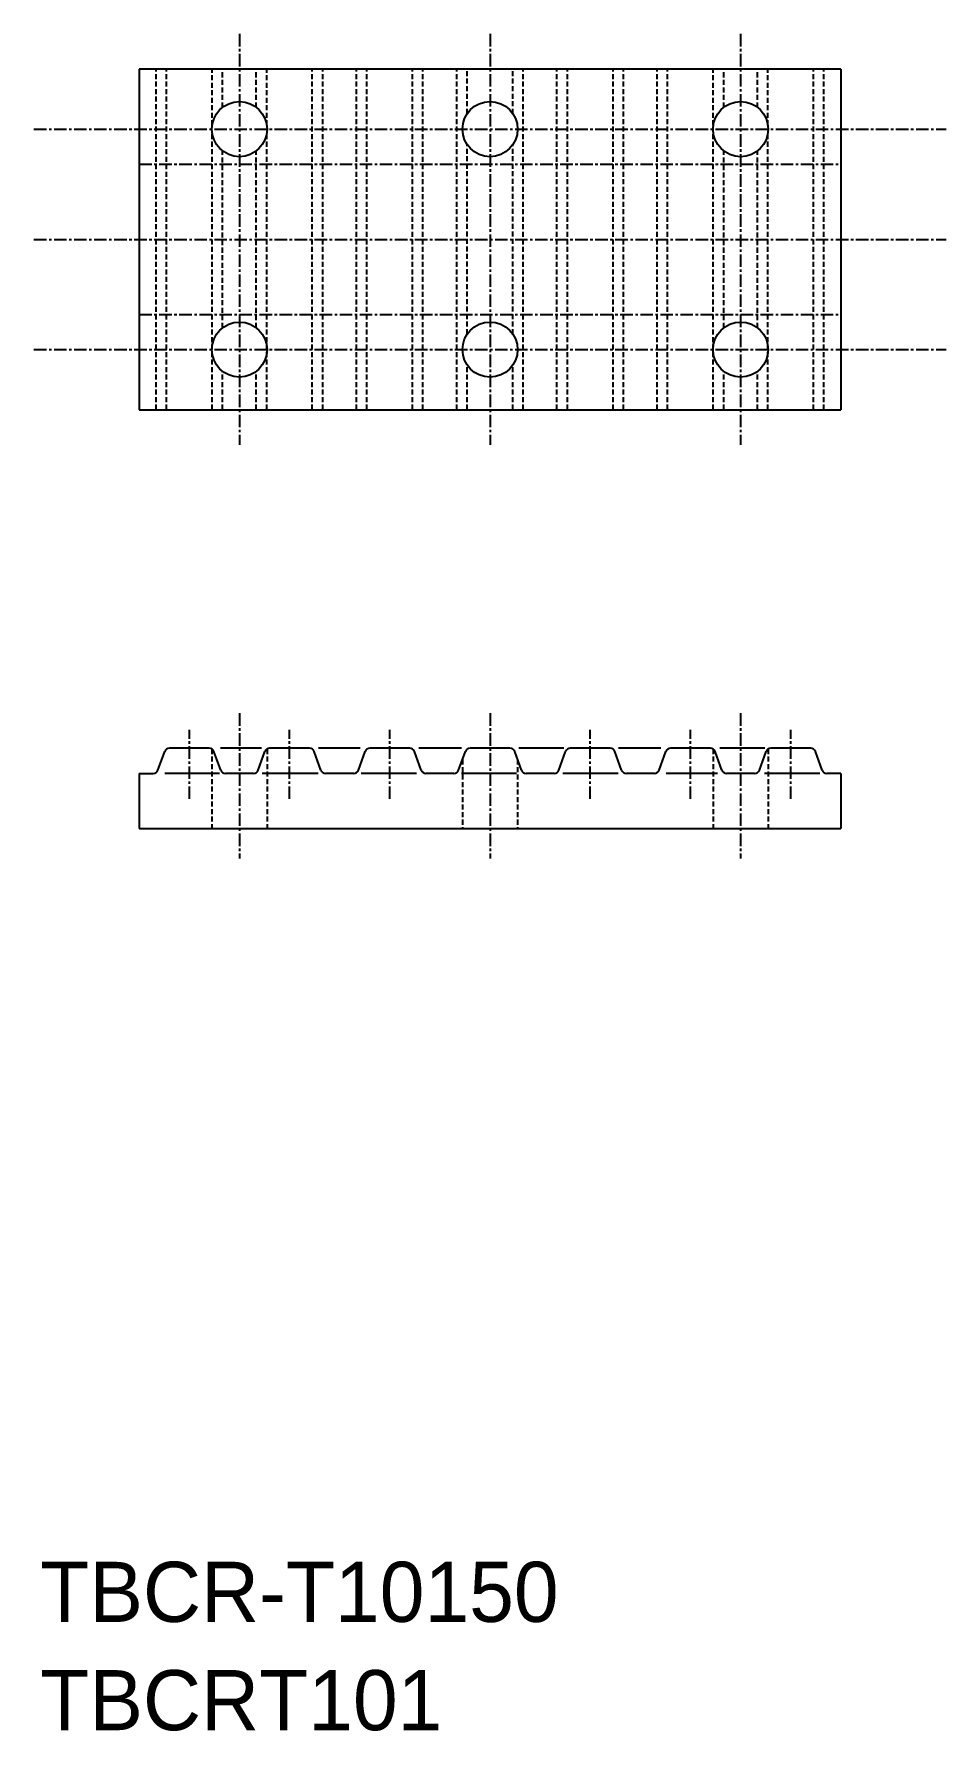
# Model space of a CAD drawing. Extents: x -287 to -196, y -61 to 108.
import ezdxf

# ---------------------------------------------------------------- set-up
doc = ezdxf.new("R2010")
doc.units = 0
doc.linetypes.add('CENTER', pattern=[2, 1.25, -0.25, 0.25, -0.25])
doc.linetypes.add('DASHED', pattern=[0.75, 0.5, -0.25])
doc.layers.get('0').update_dxf_attribs({"linetype": 'CONTINUOUS'})
doc.layers.add('CENTER', color=1, linetype='CENTER')

msp = doc.modelspace()

# ---------------------------------------------------------------- linework, layer by layer
at = {"color": 7, "linetype": 'CONTINUOUS'}
for p, q in [((-206.11, 104.99), (-276.11, 104.99)), ((-276.11, 104.99), (-276.11, 70.99)), ((-206.11, 104.99), (-206.11, 70.99)), ((-276.11, 70.99), (-206.11, 70.99)), ((-274.24, 35.02), (-273.57, 36.86)), ((-269.12, 37.19), (-273.1, 37.19)), ((-267.98, 35.02), (-268.65, 36.86)), ((-263.91, 37.19), (-268.01, 37.19)), ((-264.24, 35.02), (-263.57, 36.86)), ((-259.12, 37.19), (-263.1, 37.19)), ((-257.98, 35.02), (-258.65, 36.86)), ((-254.08, 37.19), (-258.22, 37.19)), ((-254.24, 35.02), (-253.57, 36.86)), ((-249.12, 37.19), (-253.1, 37.19)), ((-247.98, 35.02), (-248.65, 36.86)), ((-243.96, 37.19), (-248.22, 37.19)), ((-244.24, 35.02), (-243.57, 36.86)), ((-239.12, 37.19), (-243.1, 37.19)), ((-237.98, 35.02), (-238.65, 36.86)), ((-233.76, 37.19), (-238.22, 37.19)), ((-234.24, 35.02), (-233.57, 36.86)), ((-229.12, 37.19), (-233.1, 37.19)), ((-227.98, 35.02), (-228.65, 36.86)), ((-224.08, 37.19), (-228.3, 37.19)), ((-224.24, 35.02), (-223.57, 36.86)), ((-219.12, 37.19), (-223.1, 37.19)), ((-217.98, 35.02), (-218.65, 36.86)), ((-213.68, 37.19), (-218.19, 37.19)), ((-214.24, 35.02), (-213.57, 36.86)), ((-209.12, 37.19), (-213.1, 37.19)), ((-207.98, 35.02), (-208.65, 36.86)), ((-276.11, 34.69), (-276.11, 29.19)), ((-276.11, 34.69), (-274.71, 34.69)), ((-268.11, 34.69), (-273.54, 34.69)), ((-264.71, 34.69), (-267.51, 34.69)), ((-258.26, 34.69), (-263.84, 34.69)), ((-254.71, 34.69), (-257.51, 34.69)), ((-248.46, 34.69), (-253.96, 34.69)), ((-244.71, 34.69), (-247.51, 34.69)), ((-238.46, 34.69), (-243.96, 34.69)), ((-234.71, 34.69), (-237.51, 34.69)), ((-228.34, 34.69), (-233.84, 34.69)), ((-224.71, 34.69), (-227.51, 34.69)), ((-218.42, 34.69), (-223.54, 34.69)), ((-214.71, 34.69), (-217.51, 34.69)), ((-208.19, 34.69), (-213.74, 34.69)), ((-206.11, 34.69), (-207.51, 34.69)), ((-206.11, 34.69), (-206.11, 29.19)), ((-276.11, 29.19), (-206.11, 29.19))]:
    msp.add_line(p, q, dxfattribs=at)
at = {"color": 3, "linetype": 'DASHED'}
for p, q in [((-274.43, 70.99), (-274.43, 104.99)), ((-273.39, 70.99), (-273.39, 104.99)), ((-268.84, 99.37), (-268.84, 104.99)), ((-267.8, 101.16), (-267.8, 104.99)), ((-264.43, 101.16), (-264.43, 104.99)), ((-263.39, 99.37), (-263.39, 104.99)), ((-258.84, 70.99), (-258.84, 104.99)), ((-257.8, 70.99), (-257.8, 104.99)), ((-254.43, 70.99), (-254.43, 104.99)), ((-253.39, 70.99), (-253.39, 104.99)), ((-248.84, 70.99), (-248.84, 104.99)), ((-247.8, 70.99), (-247.8, 104.99)), ((-244.43, 70.99), (-244.43, 104.99)), ((-243.39, 100.53), (-243.39, 104.99)), ((-238.84, 100.53), (-238.84, 104.99)), ((-237.8, 70.99), (-237.8, 104.99)), ((-234.43, 70.99), (-234.43, 104.99)), ((-233.39, 70.99), (-233.39, 104.99)), ((-228.84, 70.99), (-228.84, 104.99)), ((-227.8, 70.99), (-227.8, 104.99)), ((-224.43, 70.99), (-224.43, 104.99)), ((-223.39, 70.99), (-223.39, 104.99)), ((-218.84, 99.37), (-218.84, 104.99)), ((-217.8, 101.16), (-217.8, 104.99)), ((-214.43, 101.16), (-214.43, 104.99)), ((-213.39, 99.37), (-213.39, 104.99)), ((-208.84, 70.99), (-208.84, 104.99)), ((-207.8, 70.99), (-207.8, 104.99)), ((-268.84, 70.99), (-268.84, 98.61)), ((-263.39, 70.99), (-263.39, 98.61)), ((-218.84, 70.99), (-218.84, 98.61)), ((-213.39, 70.99), (-213.39, 98.61)), ((-267.8, 79.16), (-267.8, 96.82)), ((-264.43, 79.16), (-264.43, 96.82)), ((-243.39, 78.53), (-243.39, 97.45)), ((-238.84, 78.53), (-238.84, 97.45)), ((-217.8, 79.16), (-217.8, 96.82)), ((-214.43, 79.16), (-214.43, 96.82)), ((-267.8, 70.99), (-267.8, 74.82)), ((-264.43, 70.99), (-264.43, 74.82)), ((-243.39, 70.99), (-243.39, 75.45)), ((-238.84, 70.99), (-238.84, 75.45)), ((-217.8, 70.99), (-217.8, 74.82)), ((-214.43, 70.99), (-214.43, 74.82)), ((-268.86, 37.12), (-268.86, 29.19)), ((-263.36, 37.12), (-263.36, 29.19)), ((-243.86, 36.07), (-243.86, 29.19)), ((-238.36, 36.07), (-238.36, 29.19)), ((-218.86, 37.12), (-218.86, 29.19)), ((-213.36, 37.12), (-213.36, 29.19))]:
    msp.add_line(p, q, dxfattribs=at)
at = {"color": 7, "linetype": 'CONTINUOUS'}
for centre in [(-266.11, 98.99), (-241.11, 98.99), (-216.11, 98.99), (-266.11, 76.99), (-241.11, 76.99), (-216.11, 76.99)]:
    msp.add_circle(centre, 2.75, dxfattribs=at)
for centre, start, end in [((-273.1, 36.69), 90, 160), ((-269.12, 36.69), 20, 90), ((-263.1, 36.69), 90, 160), ((-259.12, 36.69), 20, 90), ((-253.1, 36.69), 90, 160), ((-249.12, 36.69), 20, 90), ((-243.1, 36.69), 90, 160), ((-239.12, 36.69), 20, 90), ((-233.1, 36.69), 90, 160), ((-229.12, 36.69), 20, 90), ((-223.1, 36.69), 90, 160), ((-219.12, 36.69), 20, 90), ((-213.1, 36.69), 90, 160), ((-209.12, 36.69), 20, 90), ((-274.71, 35.19), 270, 340), ((-267.51, 35.19), 200, 270), ((-264.71, 35.19), 270, 340), ((-257.51, 35.19), 200, 270), ((-254.71, 35.19), 270, 340), ((-247.51, 35.19), 200, 270), ((-244.71, 35.19), 270, 340), ((-237.51, 35.19), 200, 270), ((-234.71, 35.19), 270, 340), ((-227.51, 35.19), 200, 270), ((-224.71, 35.19), 270, 340), ((-217.51, 35.19), 200, 270), ((-214.71, 35.19), 270, 340), ((-207.51, 35.19), 200, 270)]:
    msp.add_arc(centre, 0.5, start, end, dxfattribs=at)
at = {"layer": 'CENTER', "color": 1, "linetype": 'CENTER'}
for p, q in [((-266.11, 108.49), (-266.11, 67.49)), ((-241.11, 108.49), (-241.11, 67.49)), ((-216.11, 108.49), (-216.11, 67.49)), ((-286.61, 98.99), (-195.61, 98.99)), ((-276.11, 95.49), (-206.11, 95.49)), ((-286.61, 87.99), (-195.61, 87.99)), ((-276.11, 80.49), (-206.11, 80.49)), ((-286.61, 76.99), (-195.61, 76.99)), ((-266.11, 40.69), (-266.11, 26.19)), ((-241.11, 40.69), (-241.11, 26.19)), ((-216.11, 40.69), (-216.11, 26.19)), ((-271.11, 32.14), (-271.11, 39.03)), ((-261.11, 32.14), (-261.11, 39.03)), ((-251.11, 32.14), (-251.11, 39.03)), ((-231.11, 32.14), (-231.11, 39.03)), ((-221.11, 32.14), (-221.11, 39.03)), ((-211.11, 32.14), (-211.11, 39.03))]:
    msp.add_line(p, q, dxfattribs=at)

# ---------------------------------------------------------------- texts
at = {"color": 7, "linetype": 'CONTINUOUS'}
for s, p in [('TBCR-T10150', (-285.99, -50)), ('TBCRT101', (-285.99, -60.81))]:
    msp.add_text(s, height=6, dxfattribs=at).set_placement(p)

doc.saveas('drawing.dxf')
